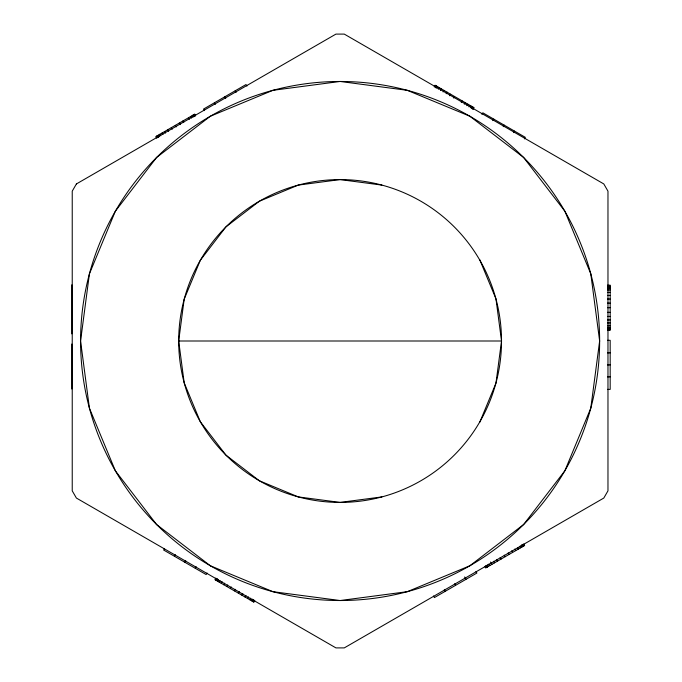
<?xml version="1.0" encoding="UTF-8"?>
<svg xmlns="http://www.w3.org/2000/svg" width="682" height="682" viewBox="0 0 682 682"><rect width="100%" height="100%" fill="white"/><g stroke="black" fill="none" stroke-linecap="round" stroke-linejoin="round"><path stroke-width="1.02" d="M381.877 496.914L340.105 502.412L298.324 496.914L259.399 480.793L225.964 455.141L200.312 421.706L184.183 382.781L178.684 341L184.183 299.219L200.312 260.294L225.964 226.859L259.399 201.207L298.324 185.086L340.105 179.588L381.877 185.086M479.719 259.663L495.976 298.895L501.517 341L495.976 383.105L479.719 422.337M164.558 548.473L163.654 550.033L206.152 574.568L207.055 573.008M434.17 86.793L435.065 85.233L474.033 107.73L473.129 109.29M434.963 87.253L435.858 85.693M435.568 87.603L436.471 86.043M435.875 87.782L436.778 86.222M436.787 88.302L437.691 86.742M438.304 89.18L439.208 87.62M440.427 90.408L441.331 88.848M174.49 556.29L175.393 554.722M443.078 91.934L443.973 90.374M446.164 93.724L447.068 92.155M449.694 95.761L450.597 94.201M184.848 562.266L185.743 560.706M453.666 98.055L454.57 96.494M461.237 102.419L462.132 100.859M195.282 568.285L196.177 566.725M464.28 104.176L465.184 102.615M466.872 105.676L467.775 104.116M468.994 106.904L469.898 105.343M470.512 107.773L471.415 106.213M471.424 108.302L472.328 106.742M471.731 108.481L472.626 106.921M472.328 108.822L473.231 107.262M472.814 109.103L473.709 107.543M481.918 114.363L482.822 112.803L525.319 137.338L524.415 138.898M215.844 578.08L214.941 579.64L253.909 602.138L254.804 600.578M215.742 580.101L216.646 578.541M216.347 580.45L217.243 578.89M216.646 580.629L217.549 579.069M217.558 581.149L218.462 579.589M219.075 582.027L219.979 580.467M221.198 583.255L222.102 581.695M223.798 584.755L224.693 583.187M492.796 120.637L493.7 119.077M226.842 586.511L227.737 584.951M230.363 588.549L231.266 586.98M234.403 590.876L235.307 589.316M503.231 126.664L504.126 125.104M238.376 593.169L239.28 591.609M241.905 595.207L242.809 593.647M245 596.989L245.895 595.429M513.58 132.64L514.484 131.08M247.643 598.523L248.546 596.963M249.774 599.751L250.669 598.191M251.283 600.62L252.187 599.06M252.118 601.106L253.099 599.589M252.502 601.328L253.406 599.768M253.116 601.677L254.011 600.117M253.568 601.942L254.471 600.382M607.466 285.178L610.177 285.178L610.177 330.165L607.466 330.165M607.466 286.09L610.177 286.09M607.466 286.798L610.177 286.798M607.466 288.196L610.177 288.196M607.466 289.952L610.177 289.952M607.466 292.408L610.177 292.408M607.466 295.459L610.177 295.459M607.466 299.031L610.177 299.031M607.466 303.106L610.177 303.106M607.466 307.693L610.177 307.693M607.466 312.356L610.177 312.356M607.466 316.431L610.177 316.431M607.466 319.943L610.177 319.943M607.466 322.944L610.177 322.944M607.466 325.391L610.177 325.391M607.466 327.147L610.177 327.147M607.466 328.195L610.177 328.195M607.466 328.545L610.177 328.545M607.466 329.244L610.177 329.244M607.466 329.798L610.177 329.798M607.466 340.318L610.177 340.318L610.177 389.388L607.466 389.388M178.684 341L501.517 341A161.412 161.412 0 0 0 259.399 201.207A161.412 161.412 0 0 0 259.399 480.793A161.412 161.412 0 0 0 501.517 341M607.466 352.875L610.177 352.875M607.466 364.921L610.177 364.921M607.466 376.873L610.177 376.873M523.733 543.904L524.637 545.472L485.669 567.961L484.766 566.401M522.941 544.364L523.844 545.924M522.327 544.722L523.23 546.282M522.028 544.892L522.923 546.452L521.952 544.935M521.116 545.421L522.02 546.981M519.599 546.299L520.502 547.859M517.476 547.518L518.371 549.087M514.825 549.053L515.728 550.613M246.927 86.094L246.023 84.534L203.534 109.069L204.43 110.629M511.739 550.834L512.634 552.394M508.201 552.872L509.104 554.432M504.228 555.165L505.132 556.725M235.196 90.791L236.091 92.351M500.196 557.501L501.091 559.061M496.667 559.538L497.57 561.098M493.623 561.295L494.527 562.855M224.838 96.767L225.742 98.327M490.58 562.011L491.927 564.346M488.909 564.014L489.804 565.574M487.391 564.892L488.286 566.452M486.573 565.361L487.477 566.921M486.479 565.421L487.374 566.981M486.172 565.591L487.076 567.151M485.575 565.941L486.471 567.501M214.404 102.794L215.307 104.355M475.985 571.473L476.88 573.042L434.383 597.577L433.488 596.008M464.655 576.972L466.011 579.316M195.64 115.701L194.745 114.141L155.777 136.639L156.681 138.199M194.421 114.329L195.325 115.889M193.944 114.61L194.839 116.17M193.338 114.951L194.242 116.511M193.032 115.13L193.935 116.69M192.128 115.659L193.023 117.219M190.61 116.528L191.506 118.088M188.479 117.756L189.383 119.316M454.672 583.783L455.576 585.344M182.844 121.012L183.748 122.572M179.315 123.05L180.219 124.61M444.323 589.76L445.218 591.32M175.283 125.377L176.186 126.937M171.31 127.67L172.214 129.23M167.781 129.708L168.676 131.276M164.686 131.498L165.59 133.058M162.035 133.024L162.938 134.584M159.912 134.252L160.816 135.812M158.395 135.13L159.298 136.69M157.482 135.65L158.386 137.21M157.184 135.829L158.088 137.389M156.57 136.178L157.474 137.738M71.823 284.803L71.823 333.873M71.823 344.026L71.823 389.013M89.419 273.832L80.57 341L89.419 408.168L115.343 470.768L156.587 524.518L210.337 565.762L272.928 591.686L340.105 600.535L407.273 591.686L469.864 565.762L523.623 524.518L564.867 470.768L590.791 408.168L599.631 341L590.791 273.832L564.867 211.232L523.623 157.482L469.864 116.238L407.273 90.314L340.105 81.465L272.928 90.314L210.337 116.238L156.587 157.482L115.343 211.232L89.419 273.832M76.401 183.944L72.232 191.156L72.232 490.844L76.401 498.056L335.936 647.9L344.274 647.9L603.8 498.056L607.969 490.844L607.969 191.156L603.8 183.944L344.274 34.1L335.936 34.1L76.401 183.944M610.177 287.148L607.466 287.148L610.177 287.233M210.337 565.762A259.535 259.535 0 0 0 599.631 341A259.535 259.535 0 0 0 210.337 116.238A259.535 259.535 0 0 0 210.337 565.762"/></g></svg>
